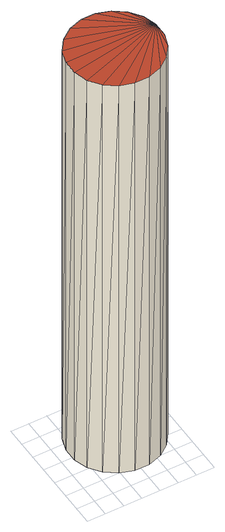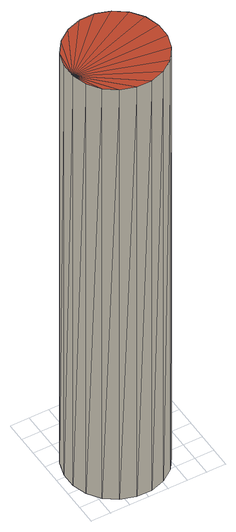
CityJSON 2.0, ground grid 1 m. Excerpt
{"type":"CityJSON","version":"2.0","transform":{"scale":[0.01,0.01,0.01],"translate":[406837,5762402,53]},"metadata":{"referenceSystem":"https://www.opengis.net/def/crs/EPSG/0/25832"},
"CityObjects":{
"building1":{"type":"Building","attributes":{"Geometrietyp2DReferenz":"1000","Gemeindeschluessel":"05515000","function":"51002_1251","roofType":"9999","measuredHeight":25.8},"geometry":[{"type":"Solid","lod":"2","boundaries":[[[[0,1,2]],[[1,3,2]],[[4,5,0]],[[5,1,0]],[[6,7,4]],[[7,5,4]],[[8,9,6]],[[9,7,6]],[[10,11,8]],[[11,9,8]],[[12,13,10]],[[13,11,10]],[[14,15,12]],[[15,13,12]],[[16,17,14]],[[17,15,14]],[[18,19,16]],[[19,17,16]],[[20,21,18]],[[21,19,18]],[[22,23,20]],[[23,21,20]],[[24,25,22]],[[25,23,22]],[[26,27,24]],[[27,25,24]],[[28,29,26]],[[29,27,26]],[[30,31,28]],[[31,29,28]],[[32,33,30]],[[33,31,30]],[[34,35,32]],[[35,33,32]],[[36,37,34]],[[37,35,34]],[[38,39,36]],[[39,37,36]],[[2,3,38]],[[3,39,38]],[[3,1,39]],[[1,5,39]],[[5,7,39]],[[7,9,39]],[[9,11,39]],[[11,13,39]],[[13,15,39]],[[15,17,39]],[[17,19,39]],[[19,21,39]],[[21,23,39]],[[23,25,39]],[[25,27,39]],[[27,29,39]],[[29,31,39]],[[31,33,39]],[[33,35,39]],[[35,37,39]],[[0,2,4]],[[2,38,4]],[[38,36,4]],[[30,28,4]],[[36,34,4]],[[34,32,4]],[[32,30,4]],[[28,26,4]],[[26,24,4]],[[24,22,4]],[[22,20,4]],[[20,18,4]],[[18,16,4]],[[16,14,4]],[[14,12,4]],[[12,10,4]],[[10,8,4]],[[8,6,4]]]],"semantics":{"surfaces":[{"type":"WallSurface"},{"type":"GroundSurface"},{"type":"RoofSurface"}],"values":[[0,0,0,0,0,0,0,0,0,0,0,0,0,0,0,0,0,0,0,0,0,0,0,0,0,0,0,0,0,0,0,0,0,0,0,0,0,0,0,0,1,1,1,1,1,1,1,1,1,1,1,1,1,1,1,1,1,1,2,2,2,2,2,2,2,2,2,2,2,2,2,2,2,2,2,2]]}}]}
},
"vertices":[
[530,436,2678],[530,436,98],[484,500,2678],[484,500,98],[554,362,2678],[554,362,98],[554,284,2678],[554,284,98],[530,209,2678],[530,209,98],[484,146,2678],[484,146,98],[421,100,2678],[421,100,98],[346,76,2678],[346,76,98],[268,76,2678],[268,76,98],[194,100,2678],[194,100,98],[130,146,2678],[130,146,98],[84,209,2678],[84,209,98],[60,284,2678],[60,284,98],[60,362,2678],[60,362,98],[84,436,2678],[84,436,98],[130,500,2678],[130,500,98],[194,546,2678],[194,546,98],[268,570,2678],[268,570,98],[346,570,2678],[346,570,98],[421,546,2678],[421,546,98]
]}
